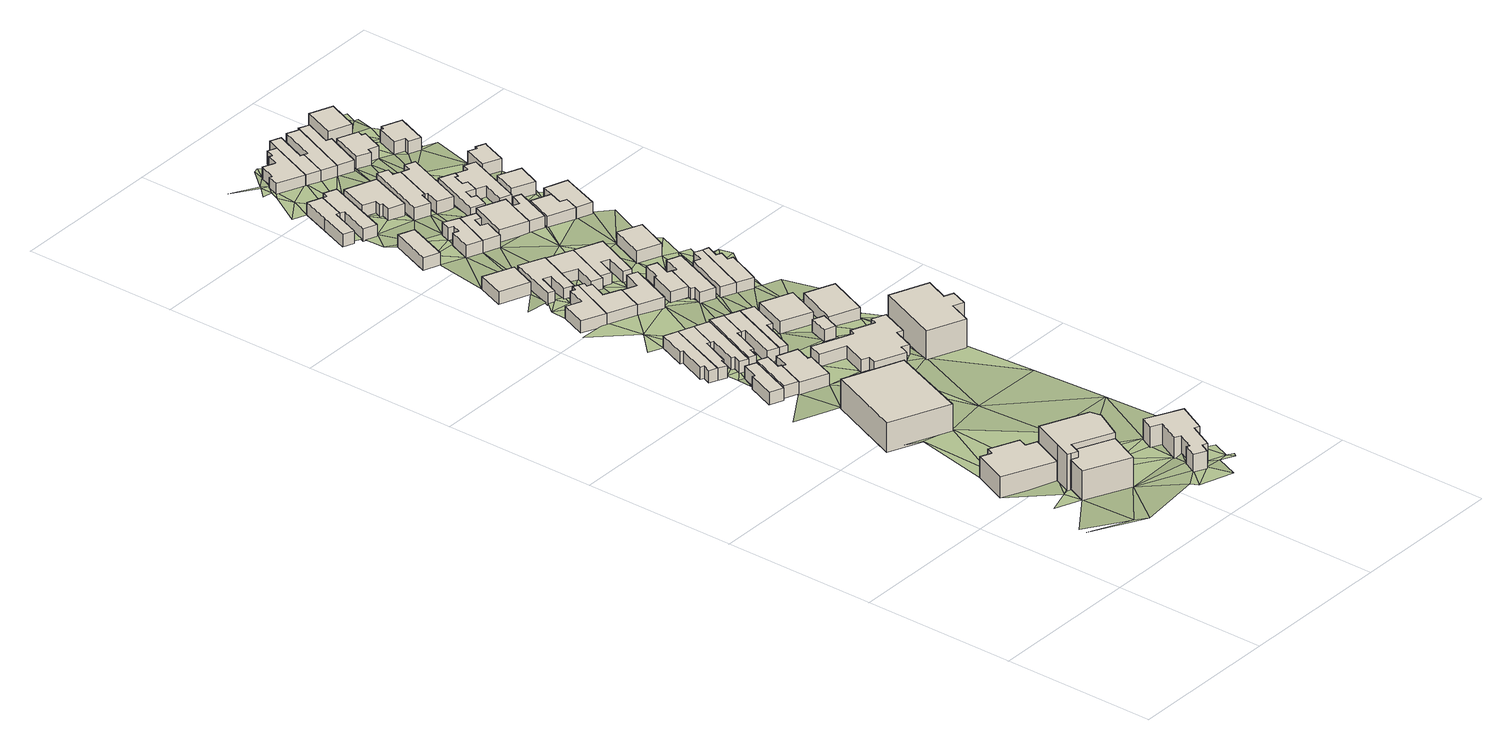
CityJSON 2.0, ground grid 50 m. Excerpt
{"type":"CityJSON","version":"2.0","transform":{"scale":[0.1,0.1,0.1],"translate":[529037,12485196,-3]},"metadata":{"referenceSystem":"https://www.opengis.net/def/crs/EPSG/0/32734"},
"CityObjects":{
"building1":{"type":"Building","attributes":{"address":"294 Victoria Road Woodstock 7915 Cape Town","building":"commercial","building:levels":2,"building_height":6.9,"plus_code":"4FRW3F94+C2H","ground_height":23.45,"roof_height":30.35},"geometry":[{"type":"Solid","lod":"1","boundaries":[[[[0,1,2,3]],[[1,4,5,2]],[[4,6,7,5]],[[6,8,9,7]],[[8,10,11,9]],[[10,12,13,11]],[[12,14,15,13]],[[14,16,17,15]],[[16,0,3,17]],[[3,2,5,7,9,11,13,15,17]],[[16,14,12,10,8,6,4,1,0]]]]}]},
"building2":{"type":"Building","attributes":{"building":"retail","building:levels":3,"building_height":9.7,"plus_code":"4FRW3F94+935","ground_height":24.36,"roof_height":34.06},"geometry":[{"type":"Solid","lod":"1","boundaries":[[[[18,19,20,21]],[[19,22,23,20]],[[22,24,25,23]],[[24,26,27,25]],[[26,28,29,27]],[[28,18,21,29]],[[21,20,23,25,27,29]],[[28,26,24,22,19,18]]]]}]},
"building3":{"type":"Building","attributes":{"address":"296 Victoria Road Woodstock 7915 Cape Town","building":"retail","building:levels":4,"building_height":12.5,"plus_code":"4FRW3F94+94V","ground_height":23.45,"roof_height":35.95},"geometry":[{"type":"Solid","lod":"1","boundaries":[[[[1,0,30,31]],[[0,32,33,30]],[[32,34,35,33]],[[34,36,37,35]],[[36,38,39,37]],[[38,40,41,39]],[[40,42,43,41]],[[42,44,45,43]],[[44,1,31,45]],[[31,30,33,35,37,39,41,43,45]],[[44,42,40,38,36,34,32,0,1]]]]}]},
"building4":{"type":"Building","attributes":{"address":"233 Victoria Road Woodstock 7915 Cape Town","building":"retail","building:levels":3,"building_height":9.7,"plus_code":"4FRW3F94+J34","ground_height":21.09,"roof_height":30.79},"geometry":[{"type":"Solid","lod":"1","boundaries":[[[[46,47,48,49]],[[47,50,51,48]],[[50,52,53,51]],[[52,46,49,53]],[[49,48,51,53]],[[52,50,47,46]]]]}]},
"building5":{"type":"Building","attributes":{"address":"37 Saint James Street Woodstock Cape Town","building":"house","building:levels":1,"building_height":4.1,"plus_code":"4FRW3F94+P2X","ground_height":19.87,"roof_height":23.97},"geometry":[{"type":"Solid","lod":"1","boundaries":[[[[54,55,56,57]],[[55,58,59,56]],[[58,60,61,59]],[[60,62,63,61]],[[62,64,65,63]],[[64,54,57,65]],[[57,56,59,61,63,65]],[[64,62,60,58,55,54]]]]}]},
"building6":{"type":"Building","attributes":{"address":"39 Saint James Street Woodstock Cape Town","building":"house","building:levels":1,"building_height":4.1,"plus_code":"4FRW3F94+P3J","ground_height":20.57,"roof_height":24.67},"geometry":[{"type":"Solid","lod":"1","boundaries":[[[[66,67,68,69]],[[67,70,71,68]],[[70,72,73,71]],[[72,74,75,73]],[[74,76,77,75]],[[76,66,69,77]],[[69,68,71,73,75,77]],[[76,74,72,70,67,66]]]]}]},
"building7":{"type":"Building","attributes":{"address":"24 Ormskirk Street Woodstock Cape Town","building":"house","building:levels":1,"building_height":4.1,"plus_code":"4FRW3F94+R2Q","ground_height":19.08,"roof_height":23.18},"geometry":[{"type":"Solid","lod":"1","boundaries":[[[[78,79,80,81]],[[79,82,83,80]],[[82,84,85,83]],[[84,86,87,85]],[[86,88,89,87]],[[88,90,91,89]],[[90,92,93,91]],[[92,78,81,93]],[[81,80,83,85,87,89,91,93]],[[92,90,88,86,84,82,79,78]]]]}]},
"building8":{"type":"Building","attributes":{"address":"eldc 310 Victoria Road Woodstock Cape Town","building":"retail","building:levels":2,"operator":"European Light + Design Centre","building_height":6.9,"plus_code":"4FRW3F94+86P","ground_height":23.98,"roof_height":30.88},"geometry":[{"type":"Solid","lod":"1","boundaries":[[[[94,95,96,97]],[[95,98,99,96]],[[98,100,101,99]],[[100,102,103,101]],[[102,104,105,103]],[[104,106,107,105]],[[106,108,109,107]],[[108,110,111,109]],[[110,112,113,111]],[[112,114,115,113]],[[114,116,117,115]],[[116,118,119,117]],[[118,120,121,119]],[[120,94,97,121]],[[97,96,99,101,103,105,107,109,111,113,115,117,119,121]],[[120,118,116,114,112,110,108,106,104,102,100,98,95,94]]]]}]},
"building9":{"type":"Building","attributes":{"address":"41 Saint James Street Woodstock Cape Town","building":"house","building:levels":1,"building_height":4.1,"plus_code":"4FRW3F94+P3H","ground_height":20.31,"roof_height":24.41},"geometry":[{"type":"Solid","lod":"1","boundaries":[[[[122,123,124,125]],[[123,126,127,124]],[[126,128,129,127]],[[128,130,131,129]],[[130,132,133,131]],[[132,134,135,133]],[[134,136,137,135]],[[136,122,125,137]],[[125,124,127,129,131,133,135,137]],[[136,134,132,130,128,126,123,122]]]]}]},
"building10":{"type":"Building","attributes":{"address":"26 Ormskirk Street Woodstock Cape Town","building":"house","building:levels":1,"building_height":4.1,"plus_code":"4FRW3F94+R3C","ground_height":19.08,"roof_height":23.18},"geometry":[{"type":"Solid","lod":"1","boundaries":[[[[138,78,81,139]],[[78,92,93,81]],[[92,140,141,93]],[[140,142,143,141]],[[142,144,145,143]],[[144,146,147,145]],[[146,148,149,147]],[[148,138,139,149]],[[139,81,93,141,143,145,147,149]],[[148,146,144,142,140,92,78,138]]]]}]},
"building11":{"type":"Building","attributes":{"address":"28 Ormskirk Street Woodstock Cape Town","building":"house","building:levels":1,"building_height":4.1,"plus_code":"4FRW3F94+R38","ground_height":19.08,"roof_height":23.18},"geometry":[{"type":"Solid","lod":"1","boundaries":[[[[150,138,139,151]],[[138,148,149,139]],[[148,152,153,149]],[[152,154,155,153]],[[154,156,157,155]],[[156,158,159,157]],[[158,160,161,159]],[[160,150,151,161]],[[151,139,149,153,155,157,159,161]],[[160,158,156,154,152,148,138,150]]]]}]},
"building12":{"type":"Building","attributes":{"address":"30 Ormskirk Street Woodstock Cape Town","building":"house","building:levels":1,"building_height":4.1,"plus_code":"4FRW3F94+R4C","ground_height":19.64,"roof_height":23.74},"geometry":[{"type":"Solid","lod":"1","boundaries":[[[[162,163,164,165]],[[163,166,167,164]],[[166,168,169,167]],[[168,170,171,169]],[[170,172,173,171]],[[172,174,175,173]],[[174,176,177,175]],[[176,162,165,177]],[[165,164,167,169,171,173,175,177]],[[176,174,172,170,168,166,163,162]]]]}]},
"building13":{"type":"Building","attributes":{"address":"17 Ormskirk Street Woodstock Cape Town","building":"house","building:levels":1,"building_height":4.1,"plus_code":"4FRW3F94+X3C","ground_height":18.08,"roof_height":22.18},"geometry":[{"type":"Solid","lod":"1","boundaries":[[[[178,179,180,181]],[[179,182,183,180]],[[182,184,185,183]],[[184,186,187,185]],[[186,188,189,187]],[[188,190,191,189]],[[190,192,193,191]],[[192,178,181,193]],[[181,180,183,185,187,189,191,193]],[[192,190,188,186,184,182,179,178]]]]}]},
"building14":{"type":"Building","attributes":{"address":"32 Ormskirk Street Woodstock Cape Town","building":"house","building:levels":1,"building_height":4.1,"plus_code":"4FRW3F94+Q4V","ground_height":19.64,"roof_height":23.74},"geometry":[{"type":"Solid","lod":"1","boundaries":[[[[194,162,165,195]],[[162,176,177,165]],[[176,196,197,177]],[[196,198,199,197]],[[198,200,201,199]],[[200,194,195,201]],[[195,165,177,197,199,201]],[[200,198,196,176,162,194]]]]}]},
"building15":{"type":"Building","attributes":{"address":"34 Ormskirk Street Woodstock Cape Town","building":"house","building:levels":1,"building_height":4.1,"plus_code":"4FRW3F94+R45","ground_height":19.64,"roof_height":23.74},"geometry":[{"type":"Solid","lod":"1","boundaries":[[[[194,200,201,195]],[[200,202,203,201]],[[202,204,205,203]],[[204,206,207,205]],[[206,208,209,207]],[[208,194,195,209]],[[195,201,203,205,207,209]],[[208,206,204,202,200,194]]]]}]},
"building16":{"type":"Building","attributes":{"address":"19 Ormskirk Street Woodstock Cape Town","building":"house","building:levels":1,"building_height":4.1,"plus_code":"4FRW3F94+X3H","ground_height":18.08,"roof_height":22.18},"geometry":[{"type":"Solid","lod":"1","boundaries":[[[[178,192,193,181]],[[192,210,211,193]],[[210,212,213,211]],[[212,214,215,213]],[[214,216,217,215]],[[216,218,219,217]],[[218,220,221,219]],[[220,178,181,221]],[[181,193,211,213,215,217,219,221]],[[220,218,216,214,212,210,192,178]]]]}]},
"building17":{"type":"Building","attributes":{"address":"70 Regent Road Woodstock Cape Town","building":"house","building:levels":1,"building_height":4.1,"plus_code":"4FRW3FC4+33C","ground_height":17.06,"roof_height":21.16},"geometry":[{"type":"Solid","lod":"1","boundaries":[[[[222,223,224,225]],[[223,226,227,224]],[[226,228,229,227]],[[228,222,225,229]],[[225,224,227,229]],[[228,226,223,222]]]]}]},
"building18":{"type":"Building","attributes":{"address":"45 Saint James Street Woodstock Cape Town","building":"house","building:levels":1,"building_height":4.1,"plus_code":"4FRW3F94+P62","ground_height":19.95,"roof_height":24.05},"geometry":[{"type":"Solid","lod":"1","boundaries":[[[[230,231,232,233]],[[231,234,235,232]],[[234,236,237,235]],[[236,238,239,237]],[[238,240,241,239]],[[240,242,243,241]],[[242,244,245,243]],[[244,246,247,245]],[[246,248,249,247]],[[248,250,251,249]],[[250,252,253,251]],[[252,254,255,253]],[[254,256,257,255]],[[256,258,259,257]],[[258,260,261,259]],[[260,230,233,261]],[[233,232,235,237,239,241,243,245,247,249,251,253,255,257,259,261]],[[260,258,256,254,252,250,248,246,244,242,240,238,236,234,231,230]]]]}]},
"building19":{"type":"Building","attributes":{"address":"72 Regent Road Woodstock Cape Town","building":"house","building:levels":1,"building_height":4.1,"plus_code":"4FRW3FC4+339","ground_height":17.06,"roof_height":21.16},"geometry":[{"type":"Solid","lod":"1","boundaries":[[[[262,263,264,265]],[[263,266,267,264]],[[266,268,269,267]],[[268,270,271,269]],[[270,272,273,271]],[[272,274,275,273]],[[274,276,277,275]],[[276,278,279,277]],[[278,262,265,279]],[[265,264,267,269,271,273,275,277,279]],[[278,276,274,272,270,268,266,263,262]]]]}]},
"building20":{"type":"Building","attributes":{"address":"21 Ormskirk Street Woodstock Cape Town","building":"house","building:levels":1,"building_height":4.1,"plus_code":"4FRW3F94+X44","ground_height":17.79,"roof_height":21.89},"geometry":[{"type":"Solid","lod":"1","boundaries":[[[[280,281,282,283]],[[281,284,285,282]],[[284,286,287,285]],[[286,288,289,287]],[[288,290,291,289]],[[290,280,283,291]],[[283,282,285,287,289,291]],[[290,288,286,284,281,280]]]]}]},
"building21":{"type":"Building","attributes":{"building":"garage","building:levels":1,"building_height":4.1,"plus_code":"4FRW3F94+Q59","ground_height":19.64,"roof_height":23.74},"geometry":[{"type":"Solid","lod":"1","boundaries":[[[[292,293,294,295]],[[293,296,297,294]],[[296,298,299,297]],[[298,292,295,299]],[[295,294,297,299]],[[298,296,293,292]]]]}]},
"building22":{"type":"Building","attributes":{"address":"35 Regent Road Woodstock Cape Town","building":"house","building:levels":1,"building_height":4.1,"plus_code":"4FRW3FC4+53V","ground_height":16.16,"roof_height":20.26},"geometry":[{"type":"Solid","lod":"1","boundaries":[[[[300,301,302,303]],[[301,304,305,302]],[[304,306,307,305]],[[306,300,303,307]],[[303,302,305,307]],[[306,304,301,300]]]]}]},
"building23":{"type":"Building","attributes":{"address":"38 Ormskirk Street Woodstock Cape Town","building":"house","building:levels":1,"building_height":4.1,"plus_code":"4FRW3F94+R59","ground_height":19.28,"roof_height":23.38},"geometry":[{"type":"Solid","lod":"1","boundaries":[[[[308,309,310,311]],[[309,312,313,310]],[[312,314,315,313]],[[314,308,311,315]],[[311,310,313,315]],[[314,312,309,308]]]]}]},
"building24":{"type":"Building","attributes":{"address":"74 Regent Road Woodstock Cape Town","building":"house","building:levels":1,"building_height":4.1,"plus_code":"4FRW3FC4+24P","ground_height":16.85,"roof_height":20.95},"geometry":[{"type":"Solid","lod":"1","boundaries":[[[[316,317,318,319]],[[317,320,321,318]],[[320,322,323,321]],[[322,324,325,323]],[[324,326,327,325]],[[326,328,329,327]],[[328,316,319,329]],[[319,318,321,323,325,327,329]],[[328,326,324,322,320,317,316]]]]}]},
"building25":{"type":"Building","attributes":{"address":"23 Ormskirk Street Woodstock Cape Town","building":"house","building:levels":1,"building_height":4.1,"plus_code":"4FRW3F94+W5V","ground_height":17.79,"roof_height":21.89},"geometry":[{"type":"Solid","lod":"1","boundaries":[[[[330,331,332,333]],[[331,334,335,332]],[[334,336,337,335]],[[336,338,339,337]],[[338,340,341,339]],[[340,342,343,341]],[[342,344,345,343]],[[344,330,333,345]],[[333,332,335,337,339,341,343,345]],[[344,342,340,338,336,334,331,330]]]]}]},
"building26":{"type":"Building","attributes":{"address":"6 Oxford Street Woodstock Cape Town","building":"house","building:levels":1,"building_height":4.1,"plus_code":"4FRW3FC4+832","ground_height":14.44,"roof_height":18.54},"geometry":[{"type":"Solid","lod":"1","boundaries":[[[[346,347,348,349]],[[347,350,351,348]],[[350,352,353,351]],[[352,354,355,353]],[[354,356,357,355]],[[356,358,359,357]],[[358,346,349,359]],[[349,348,351,353,355,357,359]],[[358,356,354,352,350,347,346]]]]}]},
"building27":{"type":"Building","attributes":{"building":"office","building:levels":3,"building_height":9.7,"plus_code":"4FRW3F94+M7V","ground_height":19.95,"roof_height":29.65},"geometry":[{"type":"Solid","lod":"1","boundaries":[[[[360,361,362,363]],[[361,364,365,362]],[[364,366,367,365]],[[366,368,369,367]],[[368,370,371,369]],[[370,372,373,371]],[[372,374,375,373]],[[374,360,363,375]],[[363,362,365,367,369,371,373,375]],[[374,372,370,368,366,364,361,360]]]]}]},
"building28":{"type":"Building","attributes":{"address":"40 Ormskirk Street Woodstock Cape Town","building":"house","building:levels":1,"building_height":4.1,"plus_code":"4FRW3F94+Q6Q","ground_height":19.28,"roof_height":23.38},"geometry":[{"type":"Solid","lod":"1","boundaries":[[[[376,377,378,379]],[[377,380,381,378]],[[380,382,383,381]],[[382,376,379,383]],[[379,378,381,383]],[[382,380,377,376]]]]}]},
"building29":{"type":"Building","attributes":{"address":"76 Regent Road Woodstock Cape Town","building":"house","building:levels":1,"building_height":4.1,"plus_code":"4FRW3FC4+25M","ground_height":16.85,"roof_height":20.95},"geometry":[{"type":"Solid","lod":"1","boundaries":[[[[328,326,327,329]],[[326,384,385,327]],[[384,386,387,385]],[[386,388,389,387]],[[388,390,391,389]],[[390,392,393,391]],[[392,394,395,393]],[[394,328,329,395]],[[329,327,385,387,389,391,393,395]],[[394,392,390,388,386,384,326,328]]]]}]},
"building30":{"type":"Building","attributes":{"address":"25 Ormskirk Street Woodstock Cape Town","building":"house","building:levels":1,"building_height":4.1,"plus_code":"4FRW3F94+W5Q","ground_height":17.79,"roof_height":21.89},"geometry":[{"type":"Solid","lod":"1","boundaries":[[[[330,344,345,333]],[[344,396,397,345]],[[396,398,399,397]],[[398,400,401,399]],[[400,402,403,401]],[[402,404,405,403]],[[404,406,407,405]],[[406,408,409,407]],[[408,330,333,409]],[[333,345,397,399,401,403,405,407,409]],[[408,406,404,402,400,398,396,344,330]]]]}]},
"building31":{"type":"Building","attributes":{"address":"39 Regent Road Woodstock Cape Town","building":"house","building:levels":1,"building_height":4.1,"plus_code":"4FRW3FC4+547","ground_height":15.97,"roof_height":20.07},"geometry":[{"type":"Solid","lod":"1","boundaries":[[[[410,411,412,413]],[[411,414,415,412]],[[414,416,417,415]],[[416,418,419,417]],[[418,420,421,419]],[[420,422,423,421]],[[422,424,425,423]],[[424,410,413,425]],[[413,412,415,417,419,421,423,425]],[[424,422,420,418,416,414,411,410]]]]}]},
"building32":{"type":"Building","attributes":{"address":"8 Oxford Street Woodstock Cape Town","building":"house","building:levels":1,"building_height":4.1,"plus_code":"4FRW3FC4+73G","ground_height":14.44,"roof_height":18.54},"geometry":[{"type":"Solid","lod":"1","boundaries":[[[[358,356,357,359]],[[356,426,427,357]],[[426,428,429,427]],[[428,430,431,429]],[[430,432,433,431]],[[432,434,435,433]],[[434,436,437,435]],[[436,358,359,437]],[[359,357,427,429,431,433,435,437]],[[436,434,432,430,428,426,356,358]]]]}]},
"building33":{"type":"Building","attributes":{"address":"41 Regent Road Woodstock Cape Town","building":"house","building:levels":1,"building_height":4.1,"plus_code":"4FRW3FC4+548","ground_height":15.97,"roof_height":20.07},"geometry":[{"type":"Solid","lod":"1","boundaries":[[[[424,438,439,425]],[[438,440,441,439]],[[440,442,443,441]],[[442,444,445,443]],[[444,446,447,445]],[[446,448,449,447]],[[448,410,413,449]],[[410,424,425,413]],[[425,439,441,443,445,447,449,413]],[[410,448,446,444,442,440,438,424]]]]}]},
"building34":{"type":"Building","attributes":{"address":"27 Ormskirk Street Woodstock Cape Town","building":"house","building:levels":1,"building_height":4.1,"plus_code":"4FRW3F94+W6F","ground_height":17.68,"roof_height":21.78},"geometry":[{"type":"Solid","lod":"1","boundaries":[[[[450,451,452,453]],[[451,454,455,452]],[[454,456,457,455]],[[456,458,459,457]],[[458,460,461,459]],[[460,450,453,461]],[[453,452,455,457,459,461]],[[460,458,456,454,451,450]]]]}]},
"building35":{"type":"Building","attributes":{"address":"29 Ormskirk Street Woodstock Cape Town","building":"house","building:levels":1,"building_height":4.1,"plus_code":"4FRW3F94+W64","ground_height":17.68,"roof_height":21.78},"geometry":[{"type":"Solid","lod":"1","boundaries":[[[[450,460,461,453]],[[460,462,463,461]],[[462,464,465,463]],[[464,466,467,465]],[[466,468,469,467]],[[468,470,471,469]],[[470,472,473,471]],[[472,450,453,473]],[[453,461,463,465,467,469,471,473]],[[472,470,468,466,464,462,460,450]]]]}]},
"building36":{"type":"Building","attributes":{"address":"10 Oxford Street Woodstock Cape Town","building":"house","building:levels":1,"building_height":4.1,"plus_code":"4FRW3FC4+74W","ground_height":14.44,"roof_height":18.54},"geometry":[{"type":"Solid","lod":"1","boundaries":[[[[474,475,476,477]],[[475,478,479,476]],[[478,480,481,479]],[[480,482,483,481]],[[482,484,485,483]],[[484,486,487,485]],[[486,488,489,487]],[[488,474,477,489]],[[477,476,479,481,483,485,487,489]],[[488,486,484,482,480,478,475,474]]]]}]},
"building37":{"type":"Building","attributes":{"address":"43 Regent Road Woodstock Cape Town","building":"house","building:levels":1,"building_height":4.1,"plus_code":"4FRW3FC4+553","ground_height":15.97,"roof_height":20.07},"geometry":[{"type":"Solid","lod":"1","boundaries":[[[[490,491,492,493]],[[491,494,495,492]],[[494,496,497,495]],[[496,498,499,497]],[[498,490,493,499]],[[493,492,495,497,499]],[[498,496,494,491,490]]]]}]},
"building38":{"type":"Building","attributes":{"address":"78 Regent Road Woodstock Cape Town","building":"house","building:levels":1,"building_height":4.1,"plus_code":"4FRW3FC4+268","ground_height":17.68,"roof_height":21.78},"geometry":[{"type":"Solid","lod":"1","boundaries":[[[[500,501,502,503]],[[501,504,505,502]],[[504,506,507,505]],[[506,500,503,507]],[[503,502,505,507]],[[506,504,501,500]]]]}]},
"building39":{"type":"Building","attributes":{"address":"12A Oxford Street Woodstock Cape Town","building":"house","building:levels":1,"building_height":4.1,"plus_code":"4FRW3FC4+75C","ground_height":15.07,"roof_height":19.17},"geometry":[{"type":"Solid","lod":"1","boundaries":[[[[508,509,510,511]],[[509,512,513,510]],[[512,514,515,513]],[[514,516,517,515]],[[516,518,519,517]],[[518,520,521,519]],[[520,522,523,521]],[[522,508,511,523]],[[511,510,513,515,517,519,521,523]],[[522,520,518,516,514,512,509,508]]]]}]},
"building40":{"type":"Building","attributes":{"address":"1 Oxford Street Woodstock Cape Town","building":"house","building:levels":1,"building_height":4.1,"plus_code":"4FRW3FC4+C43","ground_height":13.37,"roof_height":17.47},"geometry":[{"type":"Solid","lod":"1","boundaries":[[[[524,525,526,527]],[[525,528,529,526]],[[528,530,531,529]],[[530,532,533,531]],[[532,534,535,533]],[[534,536,537,535]],[[536,538,539,537]],[[538,540,541,539]],[[540,542,543,541]],[[542,524,527,543]],[[527,526,529,531,533,535,537,539,541,543]],[[542,540,538,536,534,532,530,528,525,524]]]]}]},
"building41":{"type":"Building","attributes":{"address":"45 Regent Road Woodstock Cape Town","building":"house","building:levels":1,"building_height":4.1,"plus_code":"4FRW3FC4+46R","ground_height":15.97,"roof_height":20.07},"geometry":[{"type":"Solid","lod":"1","boundaries":[[[[490,544,545,493]],[[544,546,547,545]],[[546,548,549,547]],[[548,550,551,549]],[[550,491,492,551]],[[491,490,493,492]],[[493,545,547,549,551,492]],[[491,550,548,546,544,490]]]]}]},
"building42":{"type":"Building","attributes":{"address":"14 Oxford Street Woodstock Cape Town","building":"house","building:levels":1,"building_height":4.1,"plus_code":"4FRW3FC4+66C","ground_height":15.07,"roof_height":19.17},"geometry":[{"type":"Solid","lod":"1","boundaries":[[[[552,553,554,555]],[[553,556,557,554]],[[556,558,559,557]],[[558,560,561,559]],[[560,562,563,561]],[[562,564,565,563]],[[564,566,567,565]],[[566,568,569,567]],[[568,570,571,569]],[[570,572,573,571]],[[572,574,575,573]],[[574,552,555,575]],[[555,554,557,559,561,563,565,567,569,571,573,575]],[[574,572,570,568,566,564,562,560,558,556,553,552]]]]}]},
"building43":{"type":"Building","attributes":{"address":"12 Oxford Street Woodstock Cape Town","building":"house","building:levels":1,"building_height":4.1,"plus_code":"4FRW3FC4+75H","ground_height":15.07,"roof_height":19.17},"geometry":[{"type":"Solid","lod":"1","boundaries":[[[[509,508,511,510]],[[508,576,577,511]],[[576,578,579,577]],[[578,580,581,579]],[[580,582,583,581]],[[582,584,585,583]],[[584,586,587,585]],[[586,509,510,587]],[[510,511,577,579,581,583,585,587]],[[586,584,582,580,578,576,508,509]]]]}]},
"building44":{"type":"Building","attributes":{"address":"47 Regent Road Woodstock Cape Town","building":"house","building:levels":1,"building_height":4.1,"plus_code":"4FRW3FC4+46P","ground_height":15.79,"roof_height":19.89},"geometry":[{"type":"Solid","lod":"1","boundaries":[[[[588,589,590,591]],[[589,592,593,590]],[[592,594,595,593]],[[594,596,597,595]],[[596,598,599,597]],[[598,588,591,599]],[[591,590,593,595,597,599]],[[598,596,594,592,589,588]]]]}]},
"building45":{"type":"Building","attributes":{"address":"3 Oxford Street Woodstock Cape Town","building":"house","building:levels":1,"building_height":4.1,"plus_code":"4FRW3FC4+C56","ground_height":13.37,"roof_height":17.47},"geometry":[{"type":"Solid","lod":"1","boundaries":[[[[524,600,601,527]],[[600,602,603,601]],[[602,604,605,603]],[[604,606,607,605]],[[606,608,609,607]],[[608,525,526,609]],[[525,524,527,526]],[[527,601,603,605,607,609,526]],[[525,608,606,604,602,600,524]]]]}]},
"building46":{"type":"Building","attributes":{"address":"5 Oxford Street Woodstock Cape Town","building":"house","building:levels":1,"building_height":4.1,"plus_code":"4FRW3FC4+95V","ground_height":13.37,"roof_height":17.47},"geometry":[{"type":"Solid","lod":"1","boundaries":[[[[600,610,611,601]],[[610,612,613,611]],[[612,614,615,613]],[[614,616,617,615]],[[616,602,603,617]],[[602,600,601,603]],[[601,611,613,615,617,603]],[[602,616,614,612,610,600]]]]}]},
"building47":{"type":"Building","attributes":{"address":"16 Oxford Street Woodstock Cape Town","building":"house","building:levels":1,"building_height":4.1,"plus_code":"4FRW3FC4+66G","ground_height":14.93,"roof_height":19.03},"geometry":[{"type":"Solid","lod":"1","boundaries":[[[[618,619,620,621]],[[619,622,623,620]],[[622,624,625,623]],[[624,626,627,625]],[[626,628,629,627]],[[628,630,631,629]],[[630,632,633,631]],[[632,634,635,633]],[[634,636,637,635]],[[636,638,639,637]],[[638,640,641,639]],[[640,618,621,641]],[[621,620,623,625,627,629,631,633,635,637,639,641]],[[640,638,636,634,632,630,628,626,624,622,619,618]]]]}]},
"building48":{"type":"Building","attributes":{"address":"49 Regent Road Woodstock Cape Town","building":"house","building:levels":1,"building_height":4.1,"plus_code":"4FRW3FC4+47M","ground_height":15.79,"roof_height":19.89},"geometry":[{"type":"Solid","lod":"1","boundaries":[[[[642,643,644,645]],[[643,646,647,644]],[[646,648,649,647]],[[648,594,595,649]],[[594,592,593,595]],[[592,589,590,593]],[[589,588,591,590]],[[588,642,645,591]],[[645,644,647,649,595,593,590,591]],[[588,589,592,594,648,646,643,642]]]]}]},
"building49":{"type":"Building","attributes":{"address":"7 Oxford Street Woodstock Cape Town","building":"house","building:levels":1,"building_height":4.1,"plus_code":"4FRW3FC4+95G","ground_height":13.37,"roof_height":17.47},"geometry":[{"type":"Solid","lod":"1","boundaries":[[[[610,650,651,611]],[[650,652,653,651]],[[652,654,655,653]],[[654,656,657,655]],[[656,658,659,657]],[[658,612,613,659]],[[612,610,611,613]],[[611,651,653,655,657,659,613]],[[612,658,656,654,652,650,610]]]]}]},
"building50":{"type":"Building","attributes":{"address":"18F Oxford Street Woodstock Cape Town","building":"house","building:levels":1,"building_height":4.1,"plus_code":"4FRW3FC4+57R","ground_height":15.79,"roof_height":19.89},"geometry":[{"type":"Solid","lod":"1","boundaries":[[[[660,661,662,663]],[[661,664,665,662]],[[664,666,667,665]],[[666,660,663,667]],[[663,662,665,667]],[[666,664,661,660]]]]}]},
"building51":{"type":"Building","attributes":{"address":"9 Oxford Street Woodstock Cape Town","building":"house","building:levels":1,"building_height":4.1,"plus_code":"4FRW3FC4+966","ground_height":14.2,"roof_height":18.3},"geometry":[{"type":"Solid","lod":"1","boundaries":[[[[668,669,670,671]],[[669,672,673,670]],[[672,674,675,673]],[[674,676,677,675]],[[676,678,679,677]],[[678,680,681,679]],[[680,682,683,681]],[[682,668,671,683]],[[671,670,673,675,677,679,681,683]],[[682,680,678,676,674,672,669,668]]]]}]},
"building52":{"type":"Building","attributes":{"address":"18A Oxford Street Woodstock Cape Town","building":"house","building:levels":1,"building_height":4.1,"plus_code":"4FRW3FC4+67W","ground_height":14.93,"roof_height":19.03},"geometry":[{"type":"Solid","lod":"1","boundaries":[[[[684,685,686,687]],[[685,688,689,686]],[[688,690,691,689]],[[690,692,693,691]],[[692,694,695,693]],[[694,696,697,695]],[[696,684,687,697]],[[687,686,689,691,693,695,697]],[[696,694,692,690,688,685,684]]]]}]},
"building53":{"type":"Building","attributes":{"address":"11 Oxford Street Woodstock Cape Town","building":"house","building:levels":1,"building_height":4.1,"plus_code":"4FRW3FC4+87V","ground_height":13.99,"roof_height":18.09},"geometry":[{"type":"Solid","lod":"1","boundaries":[[[[698,699,700,701]],[[699,702,703,700]],[[702,704,705,703]],[[704,706,707,705]],[[706,708,709,707]],[[708,710,711,709]],[[710,712,713,711]],[[712,698,701,713]],[[701,700,703,705,707,709,711,713]],[[712,710,708,706,704,702,699,698]]]]}]},
"building54":{"type":"Building","attributes":{"address":"9A Oxford Street Woodstock Cape Town","building":"house","building:levels":1,"building_height":4.1,"plus_code":"4FRW3FC4+C6H","ground_height":13.09,"roof_height":17.19},"geometry":[{"type":"Solid","lod":"1","boundaries":[[[[714,715,716,717]],[[715,718,719,716]],[[718,720,721,719]],[[720,714,717,721]],[[717,716,719,721]],[[720,718,715,714]]]]}]},
"terrain1":{"type":"TINRelief","geometry":[{"type":"CompositeSurface","lod":"1","boundaries":[[[722,723,724]],[[725,723,726]],[[726,727,728]],[[722,28,723]],[[727,729,16]],[[727,726,730]],[[723,28,726]],[[731,727,730]],[[727,731,729]],[[12,10,14]],[[732,14,10]],[[733,28,722]],[[8,6,4]],[[734,10,8]],[[734,732,10]],[[734,735,732]],[[733,736,28]],[[4,1,737]],[[738,736,733]],[[4,739,8]],[[28,740,18]],[[28,736,741]],[[742,76,743]],[[744,736,738]],[[734,8,739]],[[740,28,741]],[[745,746,18]],[[744,738,747]],[[739,4,737]],[[740,745,18]],[[748,749,55]],[[744,747,750]],[[751,746,745]],[[752,741,753]],[[754,744,755]],[[748,55,756]],[[745,740,757]],[[758,76,742]],[[737,746,751]],[[740,741,752]],[[755,744,750]],[[734,739,759]],[[745,757,751]],[[760,761,756]],[[756,55,760]],[[761,762,763]],[[764,762,761]],[[750,765,755]],[[757,740,100]],[[761,760,764]],[[758,742,52]],[[55,766,760]],[[766,55,72]],[[759,52,734]],[[767,755,765]],[[750,768,765]],[[760,769,764]],[[755,767,770]],[[67,66,70]],[[66,771,772]],[[72,773,766]],[[768,774,765]],[[773,72,70]],[[764,775,762]],[[772,70,66]],[[765,776,767]],[[770,767,777]],[[739,737,778]],[[762,779,780]],[[762,775,779]],[[70,781,773]],[[70,772,781]],[[782,79,783]],[[778,737,751]],[[784,773,785]],[[785,773,781]],[[128,758,786]],[[787,758,52]],[[781,772,788]],[[783,789,790]],[[791,52,759]],[[783,79,78]],[[739,778,759]],[[792,786,758]],[[132,793,128]],[[132,788,772]],[[787,792,758]],[[94,794,751]],[[128,786,132]],[[781,196,785]],[[791,787,52]],[[138,783,78]],[[132,795,788]],[[796,797,785]],[[786,798,132]],[[796,785,196]],[[132,798,795]],[[751,794,778]],[[792,787,799]],[[800,801,188]],[[802,789,783]],[[803,786,792]],[[791,759,804]],[[800,188,186]],[[805,787,791]],[[228,806,807]],[[184,801,800]],[[138,808,783]],[[809,807,801]],[[795,798,810]],[[184,809,801]],[[186,184,800]],[[204,795,206]],[[778,811,759]],[[802,783,808]],[[808,138,812]],[[804,805,791]],[[795,813,206]],[[804,759,811]],[[184,814,809]],[[810,813,795]],[[184,182,179]],[[179,814,184]],[[815,810,798]],[[807,263,228]],[[272,809,814]],[[814,179,816]],[[178,816,179]],[[270,809,272]],[[817,818,805]],[[162,819,812]],[[216,214,212]],[[178,220,816]],[[805,804,817]],[[820,206,813]],[[218,216,220]],[[815,821,810]],[[263,222,228]],[[808,812,819]],[[292,813,810]],[[816,220,822]],[[206,820,208]],[[220,216,822]],[[821,823,810]],[[819,162,194]],[[223,222,824]],[[301,223,824]],[[212,825,216]],[[804,260,817]],[[813,826,820]],[[822,216,825]],[[194,208,826]],[[813,292,827]],[[822,828,816]],[[829,816,828]],[[826,208,820]],[[258,817,260]],[[231,823,821]],[[212,288,286]],[[808,819,830]],[[286,825,212]],[[804,811,831]],[[832,833,823]],[[340,808,830]],[[827,292,833]],[[231,821,234]],[[832,823,231]],[[301,824,834]],[[835,222,263]],[[194,836,819]],[[826,837,194]],[[834,304,301]],[[830,819,838]],[[833,832,827]],[[804,372,260]],[[839,825,840]],[[841,830,838]],[[808,340,284]],[[836,194,837]],[[286,840,825]],[[222,835,824]],[[838,819,842]],[[843,306,304]],[[844,845,843]],[[286,846,840]],[[847,834,824]],[[827,832,377]],[[231,848,832]],[[844,843,304]],[[438,263,262]],[[286,284,846]],[[845,849,850]],[[260,372,230]],[[834,851,304]],[[852,853,850]],[[438,835,263]],[[854,837,826]],[[284,855,846]],[[851,834,847]],[[849,852,850]],[[340,338,336]],[[848,231,230]],[[336,284,340]],[[856,840,846]],[[377,314,827]],[[856,857,840]],[[284,336,855]],[[848,230,372]],[[826,314,858]],[[854,826,858]],[[855,336,859]],[[860,304,851]],[[847,861,851]],[[862,836,837]],[[848,372,863]],[[331,864,334]],[[304,518,844]],[[865,851,861]],[[336,334,859]],[[866,346,867]],[[328,868,262]],[[863,869,848]],[[868,438,262]],[[406,864,870]],[[860,518,304]],[[406,334,864]],[[394,855,859]],[[871,872,844]],[[867,873,866]],[[376,848,869]],[[334,874,859]],[[875,314,377]],[[871,844,518]],[[404,836,862]],[[876,858,314]],[[434,346,358]],[[844,872,432]],[[867,346,434]],[[874,334,406]],[[438,498,440]],[[859,874,394]],[[358,436,434]],[[871,877,872]],[[868,328,394]],[[314,878,876]],[[875,377,376]],[[438,879,498]],[[873,867,880]],[[872,877,881]],[[871,882,877]],[[440,446,442]],[[446,444,442]],[[875,878,314]],[[520,860,410]],[[883,884,885]],[[880,883,873]],[[886,884,887]],[[879,438,868]],[[860,520,518]],[[506,874,406]],[[518,888,871]],[[498,496,440]],[[404,506,406]],[[889,858,876]],[[432,872,474]],[[883,880,890]],[[404,862,451]],[[884,883,890]],[[862,891,451]],[[434,892,867]],[[874,893,394]],[[440,496,446]],[[887,884,890]],[[892,880,867]],[[868,394,893]],[[410,448,894]],[[410,578,520]],[[446,496,448]],[[892,434,432]],[[894,578,410]],[[895,887,890]],[[896,889,876]],[[404,451,897]],[[868,898,879]],[[506,404,897]],[[890,899,895]],[[894,448,496]],[[900,901,889]],[[518,516,888]],[[451,450,902]],[[903,898,868]],[[895,904,887]],[[905,900,906]],[[520,578,508]],[[896,900,889]],[[897,451,902]],[[522,520,508]],[[902,450,906]],[[432,474,907]],[[894,496,908]],[[909,868,893]],[[432,910,892]],[[911,578,894]],[[578,576,508]],[[903,868,909]],[[896,912,900]],[[900,913,906]],[[506,897,914]],[[915,897,902]],[[906,913,902]],[[888,516,916]],[[904,895,917]],[[916,516,474]],[[496,494,908]],[[907,910,432]],[[506,914,500]],[[913,900,912]],[[918,895,919]],[[895,918,917]],[[898,903,920]],[[474,516,907]],[[894,564,911]],[[494,491,550]],[[494,921,908]],[[922,908,921]],[[923,924,922]],[[550,548,494]],[[920,546,898]],[[893,500,925]],[[494,548,921]],[[909,893,926]],[[918,927,528]],[[922,928,923]],[[929,922,921]],[[548,930,921]],[[514,512,509]],[[928,922,929]],[[548,546,930]],[[516,931,907]],[[893,925,926]],[[516,514,669]],[[582,911,564]],[[930,546,932]],[[509,584,514]],[[546,920,648]],[[516,669,931]],[[584,509,586]],[[648,920,594]],[[933,934,606]],[[666,930,932]],[[934,935,606]],[[546,661,932]],[[672,514,584]],[[514,672,669]],[[564,562,582]],[[661,546,648]],[[614,606,935]],[[931,669,668]],[[930,666,636]],[[582,562,638]],[[582,676,584]],[[648,936,661]],[[640,638,562]],[[584,676,672]],[[931,668,937]],[[646,936,648]],[[676,674,672]],[[938,661,936]],[[666,696,636]],[[582,698,676]],[[694,582,638]],[[664,661,938]],[[684,696,666]],[[939,940,937]],[[666,664,684]],[[937,668,682]],[[698,582,702]],[[694,638,636]],[[939,656,940]],[[694,636,696]],[[939,937,682]],[[676,698,678]],[[938,684,664]],[[704,702,582]],[[582,694,704]],[[680,678,682]],[[699,698,702]],[[712,678,698]],[[939,682,941]],[[682,678,712]],[[656,939,942]],[[692,690,694]],[[682,712,708]],[[708,941,682]],[[712,710,708]],[[943,704,694]],[[944,704,943]],[[708,945,941]],[[944,706,704]],[[706,945,708]],[[941,945,946]],[[714,941,946]],[[945,947,946]],[[948,714,946]]]}]}
},
"vertices":[
[200,383,107],[244,483,107],[244,483,176],[200,383,176],[247,492,107],[247,492,176],[212,507,107],[212,507,176],[224,535,107],[224,535,176],[130,576,107],[130,576,176],[120,553,107],[120,553,176],[85,568,107],[85,568,176],[35,455,107],[35,455,176],
[350,295,116],[224,351,116],[224,351,213],[350,295,213],[207,313,116],[207,313,213],[186,322,116],[186,322,213],[157,258,116],[157,258,213],[303,192,116],[303,192,213],
[200,383,232],[244,483,232],[175,327,107],[175,327,232],[186,322,107],[186,322,232],[207,313,107],[207,313,232],[224,351,107],[224,351,232],[350,295,107],[350,295,232],[399,384,107],[399,384,232],[392,418,107],[392,418,232],
[158,1124,84],[56,877,84],[56,877,181],[158,1124,181],[249,796,84],[249,796,181],[348,1048,84],[348,1048,181],
[168,1432,71],[132,1447,71],[132,1447,112],[168,1432,112],[110,1393,71],[110,1393,112],[102,1396,71],[102,1396,112],[65,1306,71],[65,1306,112],[109,1288,71],[109,1288,112],
[191,1362,78],[181,1366,78],[181,1366,119],[191,1362,119],[202,1419,78],[202,1419,119],[168,1432,78],[168,1432,119],[109,1288,78],[109,1288,119],[153,1269,78],[153,1269,119],
[170,1716,64],[126,1733,64],[126,1733,104],[170,1716,104],[89,1643,64],[89,1643,104],[98,1639,64],[98,1639,104],[59,1548,64],[59,1548,104],[71,1543,64],[71,1543,104],[60,1517,64],[60,1517,104],[86,1507,64],[86,1507,104],
[634,274,112],[521,330,112],[521,330,181],[634,274,181],[500,288,112],[500,288,181],[533,272,112],[533,272,181],[497,200,112],[497,200,181],[517,190,112],[517,190,181],[491,139,112],[491,139,181],[481,144,112],[481,144,181],[459,102,112],[459,102,181],[498,83,112],[498,83,181],[514,114,112],[514,114,181],[530,106,112],[530,106,181],[571,188,112],[571,188,181],[587,180,112],[587,180,181],
[191,1362,76],[153,1269,76],[153,1269,117],[191,1362,117],[243,1233,76],[243,1233,117],[280,1326,76],[280,1326,117],[269,1330,76],[269,1330,117],[289,1381,76],[289,1381,117],[223,1406,76],[223,1406,117],[203,1357,76],[203,1357,117],
[219,1698,64],[219,1698,104],[113,1493,64],[113,1493,104],[125,1523,64],[125,1523,104],[132,1522,64],[132,1522,104],[171,1613,64],[171,1613,104],[181,1608,64],[181,1608,104],
[266,1680,64],[266,1680,104],[191,1604,64],[191,1604,104],[152,1510,64],[152,1510,104],[162,1506,64],[162,1506,104],[151,1481,64],[151,1481,104],[178,1469,64],[178,1469,104],
[309,1662,69],[266,1680,69],[266,1680,110],[309,1662,110],[178,1469,69],[178,1469,110],[200,1460,69],[200,1460,110],[212,1490,69],[212,1490,110],[222,1485,69],[222,1485,110],[259,1574,69],[259,1574,110],[271,1569,69],[271,1569,110],
[201,2098,54],[184,2105,54],[184,2105,94],[201,2098,94],[177,2089,54],[177,2089,94],[163,2095,54],[163,2095,94],[140,2036,54],[140,2036,94],[90,2056,54],[90,2056,94],[56,1973,54],[56,1973,94],[132,1940,54],[132,1940,94],
[356,1643,69],[356,1643,110],[283,1564,69],[283,1564,110],[236,1448,69],[236,1448,110],[271,1434,69],[271,1434,110],
[297,1423,69],[297,1423,110],[343,1536,69],[343,1536,110],[361,1529,69],[361,1529,110],[400,1625,69],[400,1625,110],
[223,1904,54],[223,1904,94],[258,1988,54],[258,1988,94],[204,2012,54],[204,2012,94],[229,2069,54],[229,2069,94],[213,2076,54],[213,2076,94],[219,2090,54],[219,2090,94],
[178,2308,43],[81,2347,43],[81,2347,84],[178,2308,84],[46,2259,43],[46,2259,84],[143,2221,43],[143,2221,84],
[592,1307,72],[548,1325,72],[548,1325,113],[592,1307,113],[539,1303,72],[539,1303,113],[464,1333,72],[464,1333,113],[456,1315,72],[456,1315,113],[328,1366,72],[328,1366,113],[309,1321,72],[309,1321,113],[391,1288,72],[391,1288,113],[360,1211,72],[360,1211,113],[383,1201,72],[383,1201,113],[373,1175,72],[373,1175,113],[471,1136,72],[471,1136,113],[483,1165,72],[483,1165,113],[508,1156,72],[508,1156,113],[535,1224,72],[535,1224,113],[555,1216,72],[555,1216,113],
[271,2271,43],[191,2305,43],[191,2305,84],[271,2271,84],[127,2148,43],[127,2148,84],[149,2139,43],[149,2139,84],[176,2205,43],[176,2205,84],[203,2195,43],[203,2195,84],[175,2128,43],[175,2128,84],[206,2115,43],[206,2115,84],[234,2184,43],[234,2184,84],
[223,1904,51],[304,1870,51],[304,1870,92],[223,1904,92],[363,2013,51],[363,2013,92],[330,2027,51],[330,2027,92],[306,1969,51],[306,1969,92],[258,1988,51],[258,1988,92],
[447,1455,69],[424,1395,69],[424,1395,110],[447,1455,110],[460,1382,69],[460,1382,110],[483,1441,69],[483,1441,110],
[68,2546,34],[119,2526,34],[119,2526,75],[68,2546,75],[171,2659,34],[171,2659,75],[120,2678,34],[120,2678,75],
[429,1631,66],[385,1523,66],[385,1523,106],[429,1631,106],[485,1482,66],[485,1482,106],[530,1591,66],[530,1591,106],
[271,2271,41],[234,2184,41],[234,2184,82],[271,2271,82],[284,2163,41],[284,2163,82],[255,2093,41],[255,2093,82],[288,2079,41],[288,2079,82],[293,2091,41],[293,2091,82],[354,2237,41],[354,2237,82],
[427,1942,51],[414,1948,51],[414,1948,92],[427,1942,92],[435,2000,51],[435,2000,92],[402,2014,51],[402,2014,92],[379,1957,51],[379,1957,92],[371,1961,51],[371,1961,92],[336,1876,51],[336,1876,92],[391,1854,51],[391,1854,92],
[117,3001,17],[83,2912,17],[83,2912,58],[117,3001,58],[46,2817,17],[46,2817,58],[82,2803,17],[82,2803,58],[118,2897,17],[118,2897,58],[130,2893,17],[130,2893,58],[164,2983,17],[164,2983,58],
[643,1058,72],[673,1132,72],[673,1132,169],[643,1058,169],[707,1119,72],[707,1119,169],[728,1172,72],[728,1172,169],[698,1184,72],[698,1184,169],[729,1260,72],[729,1260,169],[605,1310,72],[605,1310,169],[522,1107,72],[522,1107,169],
[640,1527,66],[546,1565,66],[546,1565,106],[640,1527,106],[491,1431,66],[491,1431,106],[585,1393,66],[585,1393,106],
[327,2077,41],[327,2077,82],[352,2136,41],[352,2136,82],[378,2125,41],[378,2125,82],[350,2057,41],[350,2057,82],[377,2046,41],[377,2046,82],[442,2201,41],[442,2201,82],
[386,1842,51],[386,1842,92],[397,1837,51],[397,1837,92],[385,1809,51],[385,1809,92],[433,1790,51],[433,1790,92],[506,1972,51],[506,1972,92],[462,1989,51],[462,1989,92],[440,1935,51],[440,1935,92],
[300,2600,32],[251,2624,32],[251,2624,73],[300,2600,73],[238,2592,32],[238,2592,73],[255,2585,32],[255,2585,73],[244,2558,32],[244,2558,73],[226,2566,32],[226,2566,73],[197,2494,32],[197,2494,73],[247,2475,32],[247,2475,73],
[144,2888,17],[144,2888,58],[106,2790,17],[106,2790,58],[147,2774,17],[147,2774,58],[225,2980,17],[225,2980,58],[184,2996,17],[184,2996,58],[177,2978,17],[177,2978,58],
[299,2454,32],[299,2454,73],[327,2521,32],[327,2521,73],[305,2531,32],[305,2531,73],[318,2561,32],[318,2561,73],[337,2553,32],[337,2553,73],[349,2580,32],[349,2580,73],
[569,1946,49],[544,1957,49],[544,1957,90],[569,1946,90],[529,1920,49],[529,1920,90],[507,1929,49],[507,1929,90],[446,1783,49],[446,1783,90],[492,1763,49],[492,1763,90],
[545,1741,49],[545,1741,90],[593,1854,49],[593,1854,90],[576,1861,49],[576,1861,90],[590,1893,49],[590,1893,90],[573,1900,49],[573,1900,90],[590,1939,49],[590,1939,90],
[235,2963,17],[200,2869,17],[200,2869,58],[235,2963,58],[241,2854,17],[241,2854,58],[233,2832,17],[233,2832,58],[242,2829,17],[242,2829,58],[232,2802,17],[232,2802,58],[283,2783,17],[283,2783,58],[336,2926,17],[336,2926,58],
[408,2437,32],[444,2526,32],[444,2526,73],[408,2437,73],[459,2561,32],[459,2561,73],[370,2597,32],[370,2597,73],[319,2473,32],[319,2473,73],
[570,2162,49],[495,2193,49],[495,2193,90],[570,2162,90],[451,2086,49],[451,2086,90],[525,2056,49],[525,2056,90],
[350,2764,23],[400,2891,23],[400,2891,64],[350,2764,64],[377,2900,23],[377,2900,64],[387,2925,23],[387,2925,64],[352,2939,23],[352,2939,64],[274,2742,23],[274,2742,64],[324,2722,23],[324,2722,64],[341,2767,23],[341,2767,64],
[243,3106,6],[305,3258,6],[305,3258,47],[243,3106,47],[276,3270,6],[276,3270,47],[265,3243,6],[265,3243,47],[255,3247,6],[255,3247,47],[240,3211,6],[240,3211,47],[201,3227,6],[201,3227,47],[179,3174,6],[179,3174,47],[170,3178,6],[170,3178,47],[156,3142,6],[156,3142,47],
[456,2419,32],[456,2419,73],[506,2544,32],[506,2544,73],[481,2554,32],[481,2554,73],[466,2517,32],[466,2517,73],
[460,2670,23],[476,2711,23],[476,2711,64],[460,2670,64],[459,2718,23],[459,2718,64],[474,2756,23],[474,2756,64],[484,2752,23],[484,2752,64],[490,2768,23],[490,2768,64],[439,2788,23],[439,2788,64],[373,2618,23],[373,2618,64],[417,2601,23],[417,2601,64],[435,2647,23],[435,2647,64],[419,2653,23],[419,2653,64],[430,2681,23],[430,2681,64],
[358,2761,23],[358,2761,64],[339,2713,23],[339,2713,64],[391,2693,23],[391,2693,64],[469,2893,23],[469,2893,64],[435,2906,23],[435,2906,64],[426,2881,23],[426,2881,64],
[548,2381,31],[566,2428,31],[566,2428,72],[548,2381,72],[544,2437,31],[544,2437,72],[560,2479,31],[560,2479,72],[496,2504,31],[496,2504,72],[461,2415,31],[461,2415,72],
[289,3088,6],[289,3088,47],[325,3178,6],[325,3178,47],[314,3182,6],[314,3182,47],[355,3283,6],[355,3283,47],[321,3297,6],[321,3297,47],
[338,3069,6],[338,3069,47],[421,3269,6],[421,3269,47],[382,3285,6],[382,3285,47],[336,3173,6],[336,3173,47],
[490,2768,22],[484,2752,22],[484,2752,63],[490,2768,63],[474,2756,22],[474,2756,63],[459,2718,22],[459,2718,63],[476,2711,22],[476,2711,63],[460,2670,22],[460,2670,63],[492,2658,22],[492,2658,63],[464,2587,22],[464,2587,63],[501,2573,22],[501,2573,63],[574,2761,22],[574,2761,63],[536,2775,22],[536,2775,63],[528,2753,22],[528,2753,63],
[599,2362,31],[643,2479,31],[643,2479,72],[599,2362,72],[647,2489,31],[647,2489,72],[573,2516,31],[573,2516,72],
[389,3048,6],[389,3048,47],[439,3169,6],[439,3169,47],[422,3176,6],[422,3176,47],[458,3263,6],[458,3263,47],[424,3277,6],[424,3277,47],
[513,2585,31],[586,2556,31],[586,2556,72],[513,2585,72],[616,2630,31],[616,2630,72],[544,2660,31],[544,2660,72],
[438,3150,15],[396,3046,15],[396,3046,56],[438,3150,56],[440,3028,15],[440,3028,56],[447,3045,15],[447,3045,56],[479,3032,15],[479,3032,56],[508,3103,15],[508,3103,56],[496,3107,15],[496,3107,56],[503,3124,15],[503,3124,56],
[633,2715,22],[663,2792,22],[663,2792,63],[633,2715,63],[667,2799,22],[667,2799,63],[636,2812,22],[636,2812,63],[633,2802,22],[633,2802,63],[605,2814,22],[605,2814,63],[575,2739,22],[575,2739,63],
[525,3013,13],[558,3001,13],[558,3001,54],[525,3013,54],[552,2985,13],[552,2985,54],[591,2969,13],[591,2969,54],[630,3069,13],[630,3069,54],[567,3094,13],[567,3094,54],[563,3082,13],[563,3082,54],[553,3086,13],[553,3086,54],
[579,3275,4],[506,3304,4],[506,3304,45],[579,3275,45],[465,3202,4],[465,3202,45],[538,3173,4],[538,3173,45],
[183,38,131],[148,65,131],[12,127,132],[10,153,132],[157,258,118],[148,315,118],[72,292,118],[200,383,118],[186,322,118],[175,327,118],[148,820,98],[397,65,129],[249,796,98],[56,877,98],[459,102,129],[392,418,116],[408,40,129],[397,565,105],[497,200,116],[481,144,129],[158,1124,87],[15,1179,88],[498,83,129],[397,315,116],[399,384,116],[519,5,129],[102,1396,78],[110,1393,78],[555,83,124],[521,330,116],[517,190,129],[491,139,129],[514,114,129],[530,106,124],[112,1454,71],[500,288,116],[243,1233,78],[397,820,94],[151,1481,71],[113,1493,71],[132,1522,71],[125,1523,71],[152,1510,71],[587,86,124],[178,1469,71],[577,162,124],[600,62,124],[162,1506,71],[571,188,124],[203,1357,78],[223,1406,78],[200,1460,71],[608,74,124],[191,1604,71],[610,142,124],[587,180,124],[647,565,100],[181,1608,71],[171,1613,71],[236,1448,71],[79,1752,64],[148,1820,64],[212,1490,71],[222,1485,71],[309,1321,76],[373,1175,84],[271,1434,78],[132,1940,64],[31,1943,64],[397,1070,84],[360,1211,76],[269,1330,78],[647,315,112],[297,1423,76],[271,1569,71],[259,1574,71],[328,1366,76],[383,1201,76],[148,2070,54],[94,2107,54],[223,1904,64],[391,1288,76],[522,1107,80],[471,1136,84],[53,2159,54],[127,2148,54],[304,1870,61],[149,2139,54],[424,1395,76],[647,820,89],[266,1680,71],[385,1523,69],[175,2128,54],[456,1315,76],[206,2115,54],[508,1156,84],[483,1165,84],[385,1809,61],[397,1570,69],[464,1333,76],[255,2093,54],[460,1382,76],[197,2494,34],[288,2079,51],[429,1631,69],[485,1482,69],[284,2163,51],[234,2184,54],[336,1876,61],[643,1058,80],[491,1431,76],[483,1441,76],[148,2570,34],[247,2475,34],[433,1790,61],[446,1783,61],[386,1842,61],[293,2091,51],[327,2077,51],[391,1854,61],[397,1837,61],[107,2718,25],[147,2774,25],[106,2790,25],[350,2057,51],[226,2566,34],[585,1393,72],[144,2888,25],[82,2803,25],[238,2592,34],[130,2893,25],[118,2897,25],[492,1763,61],[377,2046,51],[378,2125,51],[352,2136,51],[545,1741,59],[397,2070,51],[251,2624,34],[244,2558,34],[507,1929,61],[647,1320,72],[427,1942,61],[255,2585,34],[72,3017,17],[148,3070,17],[397,2320,41],[607,1407,72],[440,1935,61],[232,2802,25],[200,2869,25],[134,3121,17],[451,2086,51],[647,1570,66],[564,1730,59],[233,2832,25],[622,1706,59],[408,2437,41],[156,3142,17],[241,2854,25],[242,2829,25],[147,3150,17],[147,3189,17],[116,3157,17],[75,3249,10],[152,3195,17],[283,2783,23],[593,1854,59],[170,3178,17],[529,1920,59],[243,3106,17],[495,2193,51],[373,2618,32],[201,3227,10],[616,1854,59],[569,2031,49],[456,2419,41],[179,3174,17],[590,1893,59],[576,1861,59],[583,1964,49],[461,2415,41],[212,3264,10],[573,1900,59],[590,1939,59],[338,3069,15],[417,2601,32],[548,2381,39],[289,3088,15],[391,2693,32],[649,1899,59],[637,1942,59],[601,2111,49],[605,2016,49],[336,2926,23],[230,3268,10],[255,3247,10],[240,3211,10],[496,2504,32],[464,2587,32],[435,2647,32],[430,2681,32],[419,2653,32],[647,2320,39],[599,2362,39],[265,3243,10],[460,2670,32],[492,2658,32],[501,2573,32],[389,3048,15],[513,2585,32],[314,3182,15],[325,3178,15],[336,3173,15],[596,2554,31],[439,3169,15],[623,2626,31],[465,3202,6],[422,3176,15],[538,3173,13],[506,3304,6],[652,2958,13],[608,2977,13],[594,3152,13],[606,3221,4],[619,3216,4],[622,3259,4]
]}
